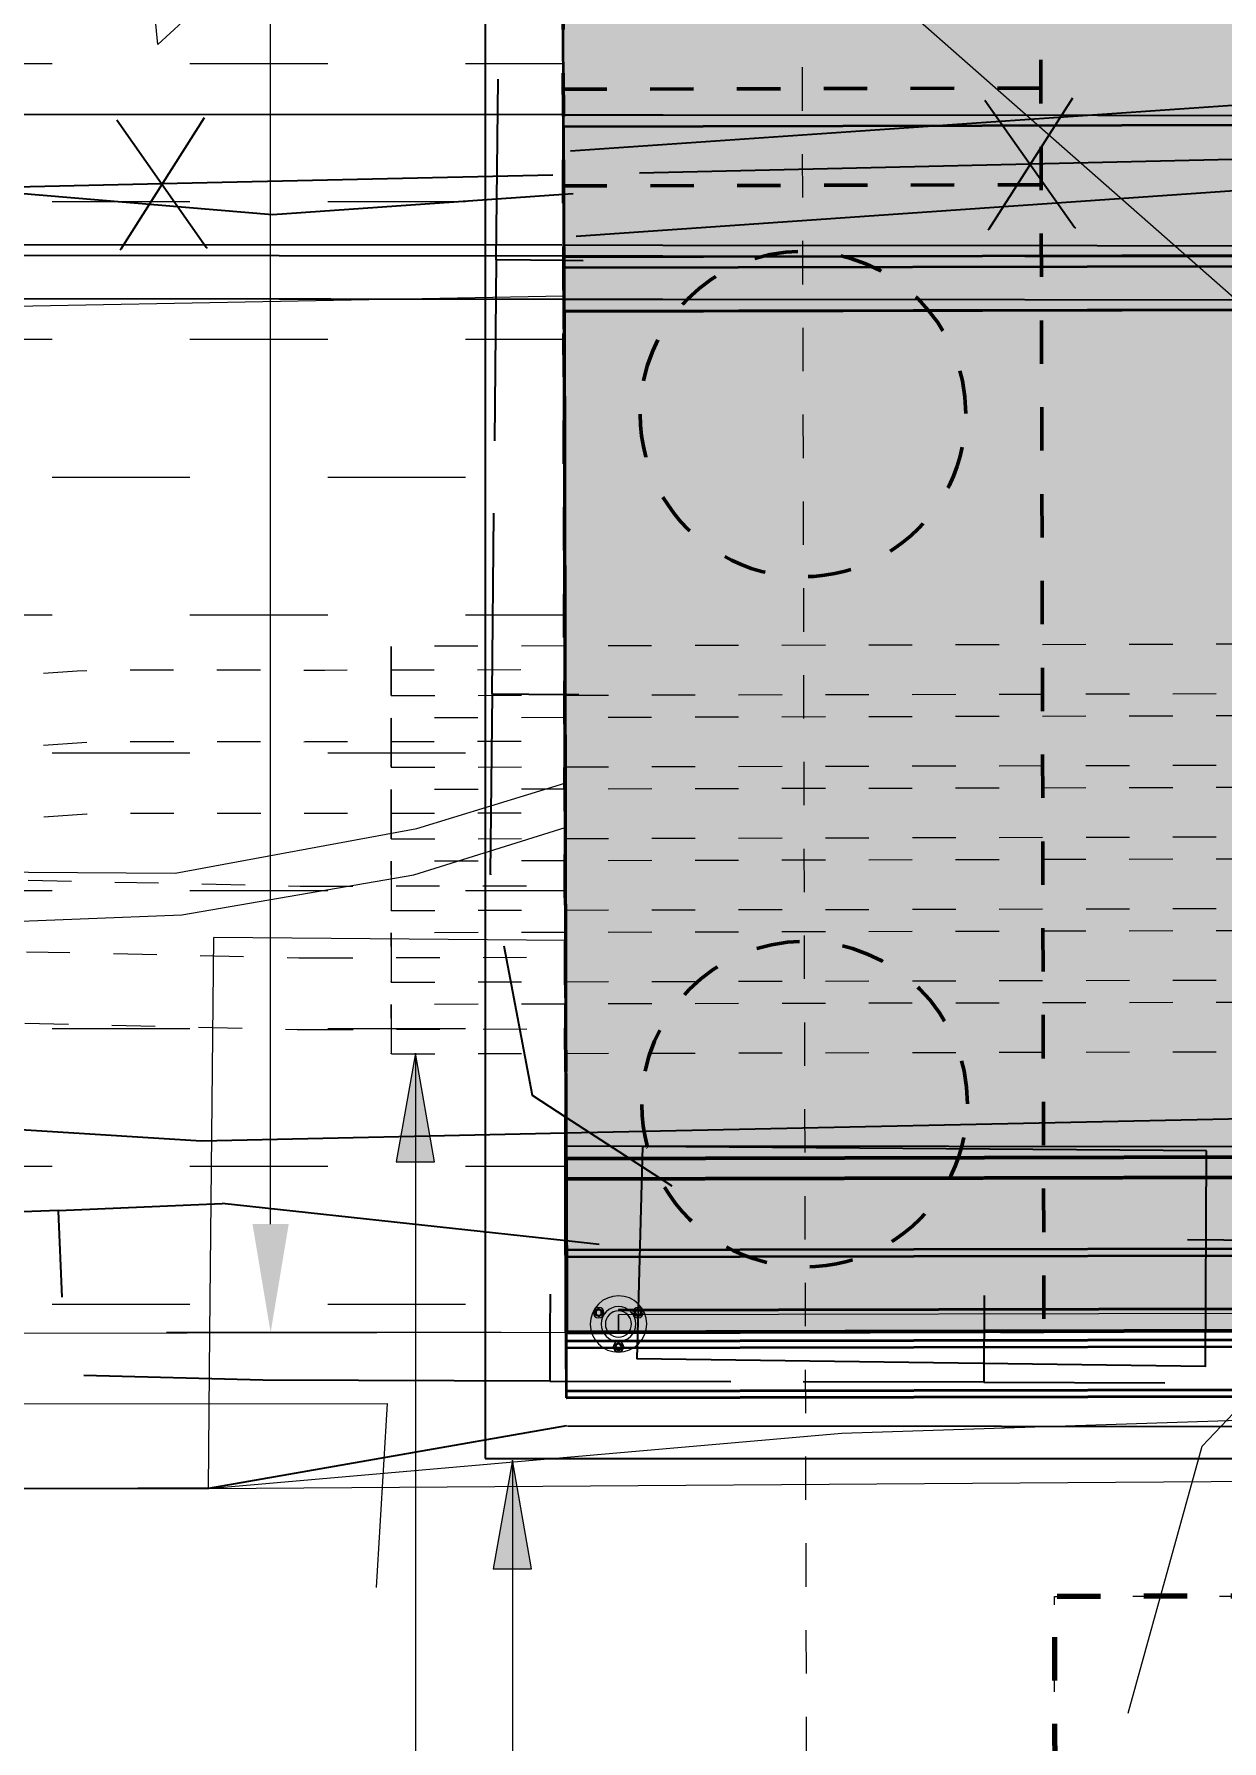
# Model space of a CAD drawing. Header units: metres. Extents: x 1 to 98, y 2 to 1697.
# Drawn here: x 15.526 to 18.261, y 1654.593 to 1658.524 of the extents above; entities that cross this region are included whole.
import ezdxf

# ---------------------------------------------------------------- set-up
doc = ezdxf.new("R2010")
doc.units = ezdxf.units.M
for name, pattern in [('Dashed', [0.0075, 0.005, -0.0025]), ('DASHED2', [9.525, 6.35, -3.175]), ('IMPORT-BDYS-Boundary _3_', [0.01, 0.009, -0.001]), ('IMPORT-BDYS-ProjBoundary', [0.008, 0.006, -0.002]), ('JacobsDash', [0.0045, 0.003, -0.0015]), ('JacobsGridLine', [0.0145, 0.01, -0.001, 0.0025, -0.001])]:
    doc.linetypes.add(name, pattern=pattern)
doc.layers.get('Defpoints').update_dxf_attribs({"color": 41})
for name, color, linetype, lineweight in [('BRIDGE-ABUTMENT-CONC', 7, 'Continuous', 50), ('BRIDGE-HDRAIL', 7, 'Continuous', 18), ('D-BDGE', 7, 'Continuous', 13), ('D-BDGE-FLOOR', 7, 'Continuous', 50), ('D-BDGE-FLOOR-PAT', 7, 'Continuous', 50), ('D-BDGE-FNDN-PILE-CONC', 7, 'Continuous', 50), ('D-BDGE-GEN-MOD', 7, 'Continuous', 35), ('D-BDGE-HDRAIL', 7, 'Continuous', 18), ('D-BDGE-LINE', 7, 'Continuous', 9), ('D-ENHA-GEN-LINE-GRIDS', 7, 'Continuous', 9), ('D-ENHA-TEXT', 7, 'Continuous', 9), ('D-ENHA-TEXT-DIMS', 7, 'Continuous', 9)]:
    doc.layers.add(name, color=color, linetype=linetype, lineweight=lineweight)
for name, color, linetype, lineweight, true_color in [('D-BDGE-Conduits', 1, 'Continuous', 9, 0xff0000), ('D-BDGE-FNDN', 7, 'Continuous', 13, 0x8c8cc6), ('D-BDGE-FRAMING', 7, 'Continuous', 13, 0x8c8cc6)]:
    doc.layers.add(name, color=color, linetype=linetype, lineweight=lineweight, true_color=true_color)
doc.styles.add('Arial Narrow_3', font='ARIALN.TTF', dxfattribs={"height": 0.25})
doc.dimstyles.new('Dimension_Standard_O__mm_', dxfattribs={"dimscale": 0.3048, "dimtxt": 0.255858, "dimasz": 0.82021, "dimexe": 0.787402, "dimexo": 0.492126, "dimgap": 0.492126, "dimtad": 1, "dimdec": 0, "dimlfac": 1000, "dimzin": 0, "dimdsep": 46, "dimtxsty": 'Arial Narrow_3', "dimsah": 1, "dimcen": 0.09, "dimaunit": 1, "dimadec": 4, "dimazin": 0, "dimtfac": 1, "dimtdec": 4, "dimtix": 1, "dimtmove": 0, "dimatfit": 3, "dimfxl": 1, "dimtvp": 1, "dimtfill": 1, "dimtolj": 1, "dimtzin": 0, "dimlwd": 18, "dimlwe": 18, "dimarcsym": 2})

# ---------------------------------------------------------------- blocks, each defined once
blk = doc.blocks.new('T2DPAA-T2D-PWA-SU-M2D-000003_250_dwg-40806560-DRG-2871021 - GENERAL ARRANGEMENT PLAN')
at = {"color": 9, "lineweight": 25, "true_color": 0xd0a3d0}
blk.add_line((23.6101, 1566.0458), (23.6322, 1566.0492), dxfattribs=at)
at = {"color": 41, "lineweight": 25, "true_color": 0xffd0a3}
for p, q in [((23.4681, 1565.8823), (23.4983, 1565.4668)), ((23.6676, 1565.8968), (23.623, 1565.8936)), ((23.74, 1564.8995), (23.7076, 1564.8972)), ((23.7899, 1563.9277), (24.0464, 1563.7896)), ((25.4818, 1563.7813), (25.2404, 1563.7636)), ((23.8141, 1563.6435), (23.0175, 1563.6639)), ((23.8904, 1563.6416), (23.8141, 1563.6435)), ((22.6431, 1563.6174), (22.2296, 1563.5661)), ((23.7873, 1563.5179), (23.7942, 1563.4312)), ((24.7999, 1563.3979), (25.2153, 1563.4309)), ((23.8031, 1563.3186), (24.2185, 1563.3516))]:
    blk.add_line(p, q, dxfattribs=at)
at = {"color": 9, "lineweight": 25, "true_color": 0xd0d0a3}
blk.add_line((23.793, 1563.8912), (26.2293, 1564.1448), dxfattribs=at)
at = {"color": 9, "lineweight": 25, "true_color": 0xd0a3d0, "flags": 128}
for points in [[(23.6174, 1566.1465), (25.3826, 1566.416), (25.3965, 1566.4181)], [(23.6471, 1565.9519), (25.4123, 1566.2214), (25.4262, 1566.2235)], [(22.0128, 1565.9457), (22.9455, 1565.9443), (23.6101, 1566.0458)]]:
    blk.add_lwpolyline(points, dxfattribs=at)
at = {"color": 21, "lineweight": 25, "true_color": 0xdea3a3, "flags": 128}
for points in [[(24.76, 1566.3629), (24.5931, 1566.046), (24.591, 1566.0434)], [(24.5595, 1566.3417), (24.7888, 1566.0666), (24.7914, 1566.0645)], [(25.5705, 1566.2975), (24.6755, 1566.2031), (23.7804, 1566.1088)], [(22.771, 1566.1532), (22.6041, 1565.8363), (22.602, 1565.8337)], [(22.5706, 1566.1321), (22.7999, 1565.8569), (22.8024, 1565.8549)], [(23.5815, 1566.0878), (22.6865, 1565.9935), (22.0148, 1565.9227)]]:
    blk.add_lwpolyline(points, dxfattribs=at)
at = {"color": 41, "lineweight": 25, "true_color": 0xffd0a3, "flags": 128}
for points in [[(23.623, 1565.8936), (23.4697, 1565.8825), (23.4681, 1565.8823), (23.4379, 1566.2979)], [(23.7076, 1564.8972), (23.5421, 1564.8851), (23.5405, 1564.885), (23.5103, 1565.3006)], [(23.5405, 1564.885), (23.5704, 1564.4736), (23.5715, 1564.4696)], [(23.6156, 1564.3089), (23.7084, 1563.9716), (23.7084, 1563.9716), (23.7899, 1563.9277)], [(22.6677, 1563.419), (22.6432, 1563.6159), (22.6431, 1563.6174), (23.0175, 1563.6639)], [(24.7841, 1563.5972), (24.7998, 1563.3994), (24.7999, 1563.3979), (24.3846, 1563.3648)], [(23.7942, 1563.4312), (23.803, 1563.3201), (23.8031, 1563.3186), (23.1443, 1563.2662), (22.7328, 1563.2434)]]:
    blk.add_lwpolyline(points, dxfattribs=at)
blk.add_lwpolyline([(25.2668, 1563.9718), (23.9714, 1563.875), (23.9988, 1563.3866), (25.3054, 1563.4772)], close=True, dxfattribs=at)
at = {"color": 9, "lineweight": 25, "true_color": 0xd0d0a3, "flags": 128}
blk.add_lwpolyline([(22.1959, 1563.7892), (22.9579, 1563.8043), (23.793, 1563.8912)], dxfattribs=at)
blk = doc.blocks.new('T2DPAA-T2D-PWA-SU-M2D-000001_ExistingUtilities_rvt-1-DRG-2871021 - GENERAL ARRANGEMENT PLAN')
at = {"color": 254, "lineweight": 25, "true_color": 0xd0d0d0, "rotation": 355.285451560958}
blk.add_blockref('T2DPAA-T2D-PWA-SU-M2D-000003_250_dwg-40806560-DRG-2871021 - GENERAL ARRANGEMENT PLAN', (424.0329, 99.3486), dxfattribs=at)
blk = doc.blocks.new('T2DPAA-T2D-C3S-RW-M2D-100010_dwg-40802999-DRG-2871021 - GENERAL ARRANGEMENT PLAN')
at = {"color": 9, "lineweight": 25, "true_color": 0xc3c3c3}
for p, q in [((252.5385, -131.0329), (254.1293, -130.9031)), ((252.5639, -131.3319), (254.1546, -131.2021)), ((252.566, -131.3568), (254.1567, -131.227)), ((252.5745, -131.4564), (254.1652, -131.3266)), ((254.1692, -131.3263), (254.1721, -131.3261))]:
    blk.add_line(p, q, dxfattribs=at)
at = {"color": 9, "lineweight": 25, "true_color": 0xc3c3c3, "flags": 128}
for points in [[(254.1349, -130.9027), (254.3621, -130.8842), (259.3455, -130.4775), (263.1056, -130.1707)], [(254.1603, -131.2016), (254.3864, -131.1832), (259.3699, -130.7765), (263.131, -130.4697)], [(254.1624, -131.2265), (254.3885, -131.2081), (259.3719, -130.8015), (263.1331, -130.4946)], [(254.1709, -131.3262), (254.3966, -131.3077), (259.3801, -130.9011), (263.1415, -130.5942)], [(252.5745, -131.4564), (253.6344, -131.3699), (254.1692, -131.3263)], [(254.3364, -133.2691), (256.9665, -133.0545), (261.9499, -132.6479), (263.3063, -132.5372)], [(254.3907, -133.9119), (259.3723, -133.5054), (263.3582, -133.1802)], [(254.3888, -133.912), (253.5786, -134.124), (253.4167, -134.1375), (252.9359, -134.1776), (252.4201, -134.2205), (251.4236, -134.3036), (250.427, -134.3866), (249.5245, -134.4618), (249.5134, -134.4628), (249.4305, -134.4697), (248.4339, -134.5527), (247.4374, -134.6358), (246.4408, -134.7188), (245.9722, -134.7579)]]:
    blk.add_lwpolyline(points, dxfattribs=at)
blk = doc.blocks.new('T2DPAA-T2D-PWC-RW-M2D-100010_RoadDesign_rvt-1-DRG-2871021 - GENERAL ARRANGEMENT PLAN')
at = {"color": 9, "lineweight": 25, "true_color": 0xc3c3c3, "rotation": 355.285451560958}
blk.add_blockref('T2DPAA-T2D-C3S-RW-M2D-100010_dwg-40802999-DRG-2871021 - GENERAL ARRANGEMENT PLAN', (333.7642, 1809.6861), dxfattribs=at)
blk = doc.blocks.new('T2DPAA-T2D-PWA-SU-M2D-000002_dwg-40815123-DRG-2871021 - GENERAL ARRANGEMENT PLAN')
at = {"color": 254, "lineweight": 18, "true_color": 0xe1e1e1}
for p, q in [((34.7615, 1545.0823), (33.1699, 1544.9202)), ((34.8875, 1543.6033), (34.0797, 1543.5437)), ((34.1459, 1542.6353), (34.0797, 1543.5437)), ((34.1719, 1542.2775), (36.6835, 1542.5021))]:
    blk.add_line(p, q, dxfattribs=at)
at = {"color": 254, "lineweight": 18, "true_color": 0xe1e1e1, "flags": 128}
for points in [[(33.2794, 1543.6309), (33.3045, 1543.633), (33.9788, 1543.6841), (34.5254, 1543.8325), (34.8568, 1543.9643)], [(33.2902, 1543.5035), (33.3033, 1543.5045), (34.0022, 1543.5898), (34.5269, 1543.725), (34.8655, 1543.8627)], [(36.3259, 1541.9363), (36.445, 1542.5625), (36.6573, 1542.8266)], [(34.1719, 1542.2775), (35.6155, 1542.5243), (36.5223, 1542.6293), (36.6721, 1542.6431)], [(26.5667, 1541.6304), (30.1125, 1541.9371), (34.1719, 1542.2775), (34.1459, 1542.6353)], [(26.5449, 1541.8948), (30.7046, 1542.1874), (34.5658, 1542.5067), (34.5756, 1542.0823)]]:
    blk.add_lwpolyline(points, dxfattribs=at)
blk = doc.blocks.new('T2DPAA-T2D-PWA-SU-M2D-000001_dwg-40815111-DRG-2871021 - GENERAL ARRANGEMENT PLAN')
at = {"color": 254, "linetype": 'IMPORT-BDYS-Boundary _3_', "lineweight": 18, "true_color": 0xe1e1e1, "flags": 128}
blk.add_lwpolyline([(114.5718, 1635.9595), (114.514, 1636.6393), (114.333, 1638.7688), (121.069, 1639.3374)], dxfattribs=at)
blk = doc.blocks.new('T2DPAA-T2D-PWA-GN-XRF-000103_dwg-40807629-DRG-2871021 - GENERAL ARRANGEMENT PLAN')
at = {"color": 201, "linetype": 'IMPORT-BDYS-ProjBoundary', "lineweight": 70, "true_color": 0xe088ff, "flags": 128}
blk.add_lwpolyline([(345.0662, 1489.775), (328.7784, 1488.393), (322.0423, 1487.8244), (322.2233, 1485.6949), (312.6711, 1484.8886)], dxfattribs=at)
blk = doc.blocks.new('T2DPAA-T2D-PWA-SU-M2D-000100_Survey_rvt-1-DRG-2871021 - GENERAL ARRANGEMENT PLAN')
at = {"color": 254, "lineweight": 18, "true_color": 0xe1e1e1, "rotation": 355.285451560958}
for name, p in [('T2DPAA-T2D-PWA-SU-M2D-000002_dwg-40815123-DRG-2871021 - GENERAL ARRANGEMENT PLAN', (414.6424, 120.9232)), ('T2DPAA-T2D-PWA-SU-M2D-000001_dwg-40815111-DRG-2871021 - GENERAL ARRANGEMENT PLAN', (328.77, 31.0983)), ('T2DPAA-T2D-PWA-GN-XRF-000103_dwg-40807629-DRG-2871021 - GENERAL ARRANGEMENT PLAN', (134.1697, 198.6039))]:
    blk.add_blockref(name, p, dxfattribs=at)
blk = doc.blocks.new('T2DPAA-T2D-C3S-SD-M2D-100010_250_dwg-40816791-DRG-2871021 - GENERAL ARRANGEMENT PLAN')
at = {"lineweight": 18, "flags": 128}
blk.add_lwpolyline([(274.9037, -133.8185), (274.5637, -134.1878), (274.5422, -134.0703), (274.2448, -134.1245), (274.1792, -133.7649), (274.4766, -133.7106), (274.4552, -133.593), (274.9037, -133.8185), (275.0973, -133.7832)], dxfattribs=at)
blk = doc.blocks.new('T2DPAA-T2D-PWC-SD-M2D-100001_ProposedDrainage_rvt-1-DRG-2871021 - GENERAL ARRANGEMENT PLAN')
at = {"lineweight": 18, "rotation": 355.285451560958}
blk.add_blockref('T2DPAA-T2D-C3S-SD-M2D-100010_250_dwg-40816791-DRG-2871021 - GENERAL ARRANGEMENT PLAN', (312.739, 1814.8009), dxfattribs=at)
blk = doc.blocks.new('T2DPAA-T2D-C3S-TT-XRF-100101_dwg-40804724-DRG-2871021 - GENERAL ARRANGEMENT PLAN')
at = {"color": 191, "linetype": 'Dashed', "lineweight": 18, "true_color": 0xbf7fff}
for p, q in [((250.2528, -128.0539), (250.8403, -128.004)), ((250.2668, -128.2183), (250.8543, -128.1684)), ((250.2807, -128.3827), (250.8682, -128.3329))]:
    blk.add_line(p, q, dxfattribs=at)
at = {"color": 191, "linetype": 'Dashed', "lineweight": 18, "true_color": 0xbf7fff, "flags": 128}
for points in [[(249.2067, -127.6753), (249.679, -127.6037), (249.7597, -127.5943), (249.89, -127.5837), (250.158, -127.562), (250.1994, -127.5587), (250.2025, -127.5584), (250.2476, -127.5546), (250.7982, -127.508)], [(249.2207, -127.8401), (249.7037, -127.7668), (249.773, -127.7587), (249.9033, -127.7482), (250.1713, -127.7265), (250.2127, -127.7232), (250.2164, -127.7228), (250.2615, -127.719), (250.8121, -127.6724)], [(249.2347, -128.0049), (249.7285, -127.9299), (249.7864, -127.9232), (249.9166, -127.9127), (250.1846, -127.891), (250.226, -127.8876), (250.2304, -127.8873), (250.2755, -127.8834), (250.8261, -127.8368)], [(249.6064, -128.093), (250.1631, -128.0596), (250.2322, -128.0554), (250.2431, -128.0547)], [(249.6163, -128.2577), (250.173, -128.2243), (250.2421, -128.2201), (250.2551, -128.2192)], [(249.6262, -128.4224), (250.1829, -128.389), (250.252, -128.3848), (250.2672, -128.3838)]]:
    blk.add_lwpolyline(points, dxfattribs=at)
at = {"color": 191, "linetype": 'Dashed', "lineweight": 18, "true_color": 0xbf7fff}
for radius in [0.835, 1, 1.165]:
    blk.add_arc((250.1822, -127.2219), radius, 274.1831, 274.8533, dxfattribs=at)
blk = doc.blocks.new('T2DPAA-T2D-PWC-TT-M2D-100010_ProposedITS_rvt-1-DRG-2871021 - GENERAL ARRANGEMENT PLAN')
at = {"color": 191, "lineweight": 18, "true_color": 0xbf7fff, "rotation": 355.285451560958}
blk.add_blockref('T2DPAA-T2D-C3S-TT-XRF-100101_dwg-40804724-DRG-2871021 - GENERAL ARRANGEMENT PLAN', (336.812, 1804.7506), dxfattribs=at)
blk = doc.blocks.new('Floors 3 - Floors 3-5446905-DRG-2871021 - GENERAL ARRANGEMENT PLAN')
at = {"layer": 'D-BDGE-FLOOR-PAT', "lineweight": 35, "true_color": 0xc0c0c0}
blk.add_hatch(color=9, dxfattribs=at).paths.add_polyline_path([(438.2309, 1697.6975), (447.1986, 1698.4573), (447.033, 1700.4013), (438.0663, 1699.6415), (438.2292, 1697.7175)])
at = {"layer": 'D-BDGE-FLOOR', "lineweight": 35}
for p, q in [((438.0663, 1699.6415), (447.034, 1700.4014)), ((447.0344, 1700.4014), (438.0667, 1699.6416)), ((438.0663, 1699.6415), (438.0667, 1699.6416)), ((438.2309, 1697.6975), (438.0663, 1699.6415)), ((438.0667, 1699.6416), (438.2315, 1697.6975)), ((447.1986, 1698.4573), (438.2309, 1697.6975)), ((447.1991, 1698.4574), (438.2315, 1697.6975)), ((438.2315, 1697.6975), (438.2309, 1697.6975))]:
    blk.add_line(p, q, dxfattribs=at)
blk = doc.blocks.new('Floors 7 - Floors 7-5450066-DRG-2871021 - GENERAL ARRANGEMENT PLAN')
at = {"layer": 'D-BDGE-FLOOR-PAT', "lineweight": 35, "true_color": 0xc0c0c0}
for points in [[(438.055, 1699.7661), (447.0229, 1700.5259), (446.9975, 1700.8249), (438.0296, 1700.065), (438.0533, 1699.7862)], [(438.0567, 1699.7411), (447.0246, 1700.501), (447.0221, 1700.5259), (438.055, 1699.7661), (438.0553, 1699.7614)], [(438.0651, 1699.6414), (447.033, 1700.4013), (447.0246, 1700.501), (438.0567, 1699.7411)]]:
    blk.add_hatch(color=9, dxfattribs=at).paths.add_polyline_path(points)
at = {"layer": 'D-BDGE-FLOOR', "lineweight": 35}
for p, q in [((446.9975, 1700.8249), (438.0296, 1700.065)), ((446.9977, 1700.8249), (438.0299, 1700.065)), ((447.0229, 1700.5259), (438.055, 1699.7661)), ((447.0246, 1700.501), (438.057, 1699.7411)), ((438.0655, 1699.6415), (447.033, 1700.4013)), ((447.0336, 1700.4014), (438.0658, 1699.6415)), ((438.055, 1699.7661), (438.0296, 1700.065)), ((438.0296, 1700.065), (438.0299, 1700.065)), ((438.0299, 1700.065), (438.0658, 1699.6415)), ((438.0553, 1699.7614), (438.055, 1699.7661)), ((438.0567, 1699.7411), (438.0553, 1699.7614)), ((438.0651, 1699.6414), (438.0567, 1699.7411)), ((438.0658, 1699.6415), (438.0651, 1699.6414))]:
    blk.add_line(p, q, dxfattribs=at)
blk = doc.blocks.new('01_SFO_FRP_Pile_CastInPlace_CS - CAST-IN-PLACE PILE - 0750-7668704-DRG-2871021 - GENERAL ARRANGEMENT PLAN')
at = {"layer": 'D-BDGE-FNDN-PILE-CONC', "linetype": 'JacobsDash'}
for start, end in [(90, 270), (90, 270), (270, 90), (270, 90)]:
    blk.add_arc((0, 0), 0.375, start, end, dxfattribs=at)
blk = doc.blocks.new('08_ADC_Barrier_Precast_T2D_MBP-02-A - MBP-02-A-7332825-DRG-2871021 - GENERAL ARRANGEMENT PLAN')
at = {"layer": 'D-BDGE-GEN-MOD'}
for p, q in [((-2.2407, 0), (0.005, 0)), ((0.005, 0), (2.2507, 0))]:
    blk.add_line(p, q, dxfattribs=at)
blk = doc.blocks.new('Railing - TopMount-End-7511104-DRG-2871021 - GENERAL ARRANGEMENT PLAN')
at = {"layer": 'BRIDGE-HDRAIL'}
for p, q in [((-0.0309, 0.0535), (-0.0355, 0.0455)), ((-0.0355, 0.0455), (-0.0309, 0.0535)), ((-0.0309, 0.0535), (-0.0355, 0.0455)), ((-0.0355, 0.0455), (-0.0309, 0.0535)), ((-0.0355, 0.0455), (-0.0309, 0.0375)), ((-0.0309, 0.0375), (-0.0355, 0.0455)), ((-0.0355, 0.0455), (-0.0309, 0.0375)), ((-0.0309, 0.0375), (-0.0355, 0.0455)), ((-0.0216, 0.0535), (-0.0309, 0.0535)), ((-0.0309, 0.0535), (-0.0216, 0.0535)), ((-0.0216, 0.0535), (-0.0309, 0.0535)), ((-0.0309, 0.0535), (-0.0216, 0.0535)), ((-0.017, 0.0455), (-0.0216, 0.0535)), ((-0.0216, 0.0535), (-0.017, 0.0455)), ((-0.017, 0.0455), (-0.0216, 0.0535)), ((-0.0216, 0.0535), (-0.017, 0.0455)), ((-0.0216, 0.0375), (-0.017, 0.0455)), ((-0.017, 0.0455), (-0.0216, 0.0375)), ((-0.0216, 0.0375), (-0.017, 0.0455)), ((-0.017, 0.0455), (-0.0216, 0.0375)), ((-0.0309, 0.0375), (-0.0216, 0.0375)), ((-0.0216, 0.0375), (-0.0309, 0.0375)), ((-0.0309, 0.0375), (-0.0216, 0.0375)), ((-0.0216, 0.0375), (-0.0309, 0.0375)), ((0.0479, 0.008), (0.0433, 0)), ((0.0433, 0), (0.0479, 0.008)), ((0.0479, 0.008), (0.0433, 0)), ((0.0433, 0), (0.0479, 0.008)), ((0.0571, 0.008), (0.0479, 0.008)), ((0.0479, 0.008), (0.0571, 0.008)), ((0.0571, 0.008), (0.0479, 0.008)), ((0.0479, 0.008), (0.0571, 0.008)), ((0.0617, 0), (0.0571, 0.008)), ((0.0571, 0.008), (0.0617, 0)), ((0.0617, 0), (0.0571, 0.008)), ((0.0571, 0.008), (0.0617, 0)), ((-0.0309, -0.0375), (-0.0355, -0.0455)), ((-0.0355, -0.0455), (-0.0309, -0.0375)), ((-0.0309, -0.0375), (-0.0355, -0.0455)), ((-0.0355, -0.0455), (-0.0309, -0.0375)), ((-0.0216, -0.0375), (-0.0309, -0.0375)), ((-0.0309, -0.0375), (-0.0216, -0.0375)), ((-0.0216, -0.0375), (-0.0309, -0.0375)), ((-0.0309, -0.0375), (-0.0216, -0.0375)), ((-0.017, -0.0455), (-0.0216, -0.0375)), ((-0.0216, -0.0375), (-0.017, -0.0455)), ((-0.017, -0.0455), (-0.0216, -0.0375)), ((-0.0216, -0.0375), (-0.017, -0.0455)), ((0.0433, 0), (0.0479, -0.008)), ((0.0479, -0.008), (0.0433, 0)), ((0.0433, 0), (0.0479, -0.008)), ((0.0479, -0.008), (0.0433, 0)), ((0.0479, -0.008), (0.0571, -0.008)), ((0.0571, -0.008), (0.0479, -0.008)), ((0.0479, -0.008), (0.0571, -0.008)), ((0.0571, -0.008), (0.0479, -0.008)), ((0.0571, -0.008), (0.0617, 0)), ((0.0617, 0), (0.0571, -0.008)), ((0.0571, -0.008), (0.0617, 0)), ((0.0617, 0), (0.0571, -0.008)), ((-0.0355, -0.0455), (-0.0309, -0.0535)), ((-0.0309, -0.0535), (-0.0355, -0.0455)), ((-0.0355, -0.0455), (-0.0309, -0.0535)), ((-0.0309, -0.0535), (-0.0355, -0.0455)), ((-0.0309, -0.0535), (-0.0216, -0.0535)), ((-0.0216, -0.0535), (-0.0309, -0.0535)), ((-0.0309, -0.0535), (-0.0216, -0.0535)), ((-0.0216, -0.0535), (-0.0309, -0.0535)), ((-0.0216, -0.0535), (-0.017, -0.0455)), ((-0.017, -0.0455), (-0.0216, -0.0535)), ((-0.0216, -0.0535), (-0.017, -0.0455)), ((-0.017, -0.0455), (-0.0216, -0.0535))]:
    blk.add_line(p, q, dxfattribs=at)
for centre, radius, start, end in [((0, 0), 0.065, 90, 270), ((0, 0), 0.065, 90, 270), ((0, 0), 0.04, 90, 270), ((0, 0), 0.04, 90, 270), ((0, 0), 0.04, 90, 270), ((0, 0), 0.04, 90, 270), ((-0.0262, 0.0455), 0.012, 90, 270), ((-0.0262, 0.0455), 0.012, 90, 270), ((-0.0262, 0.0455), 0.0065, 30, 210), ((-0.0262, 0.0455), 0.0065, 30, 210), ((-0.0262, 0.0455), 0.006, 90, 270), ((-0.0262, 0.0455), 0.006, 90, 270), ((-0.0262, 0.0455), 0.0065, 210, 30), ((-0.0262, 0.0455), 0.0065, 210, 30), ((-0.0262, 0.0455), 0.012, 270, 90), ((-0.0262, 0.0455), 0.012, 270, 90), ((-0.0262, 0.0455), 0.006, 270, 90), ((-0.0262, 0.0455), 0.006, 270, 90), ((0, 0), 0.065, 270, 90), ((0, 0), 0.065, 270, 90), ((0, 0), 0.04, 270, 90), ((0, 0), 0.04, 270, 90), ((0, 0), 0.04, 270, 90), ((0, 0), 0.04, 270, 90), ((0, 0), 0.0302, 90, 270), ((0, 0), 0.0302, 90, 270), ((0, 0), 0.0302, 90, 270), ((0, 0), 0.0301, 90, 270), ((0, 0), 0.0302, 270, 90), ((0, 0), 0.0302, 270, 90), ((0, 0), 0.0302, 270, 90), ((0, 0), 0.0301, 270, 90), ((0.0525, 0), 0.012, 90, 270), ((0.0525, 0), 0.012, 90, 270), ((0.0525, 0), 0.0065, 30, 210), ((0.0525, 0), 0.0065, 30, 210), ((0.0525, 0), 0.006, 90, 270), ((0.0525, 0), 0.006, 90, 270), ((0.0525, 0), 0.0065, 210, 30), ((0.0525, 0), 0.0065, 210, 30), ((0.0525, 0), 0.012, 270, 90), ((0.0525, 0), 0.012, 270, 90), ((0.0525, 0), 0.006, 270, 90), ((0.0525, 0), 0.006, 270, 90), ((-0.0262, -0.0455), 0.012, 90, 270), ((-0.0262, -0.0455), 0.012, 90, 270), ((-0.0262, -0.0455), 0.0065, 330, 150), ((-0.0262, -0.0455), 0.0065, 330, 150), ((-0.0262, -0.0455), 0.012, 270, 90), ((-0.0262, -0.0455), 0.012, 270, 90), ((-0.0262, -0.0455), 0.0065, 150, 330), ((-0.0262, -0.0455), 0.0065, 150, 330), ((-0.0262, -0.0455), 0.006, 90, 270), ((-0.0262, -0.0455), 0.006, 90, 270), ((-0.0262, -0.0455), 0.006, 270, 90), ((-0.0262, -0.0455), 0.006, 270, 90)]:
    blk.add_arc(centre, radius, start, end, dxfattribs=at)
blk = doc.blocks.new('Railing - 2920-7669627-DRG-2871021 - GENERAL ARRANGEMENT PLAN')
at = {"layer": 'D-BDGE-HDRAIL', "lineweight": 9, "true_color": 0x969696}
h = blk.add_hatch(dxfattribs=at)
h.set_pattern_fill('FP_3', color=252, style=0, pattern_type=2)
h.set_pattern_definition([(45, (0, 0.60772), (-0.0353553, 0.0353553), []), (135, (0, 0.60772), (-0.0353553, -0.0353553), [])])
h.paths.add_polyline_path([(0.0015, -1.46), (0.0015, 1.46), (-0.0015, 1.46), (-0.0015, -1.46)])
at = {"layer": 'BRIDGE-HDRAIL'}
for p, q in [((0.0015, 1.46), (-0.0015, 1.46)), ((-0.0015, 1.46), (0.0015, 1.46)), ((-0.0015, -1.46), (-0.0015, 1.46)), ((-0.0015, 1.46), (-0.0015, -1.46)), ((0.0015, 1.46), (0.0015, -1.46)), ((0.0015, -1.46), (0.0015, 1.46)), ((-0.0015, -1.46), (0.0015, -1.46)), ((-0.0015, -1.46), (0.0015, -1.46))]:
    blk.add_line(p, q, dxfattribs=at)
blk = doc.blocks.new('Railing - Railing-7520631-DRG-2871021 - GENERAL ARRANGEMENT PLAN')
at = {"layer": 'BRIDGE-HDRAIL'}
for p, q in [((447.1096, 1698.0854), (438.3807, 1697.3482)), ((438.3843, 1697.3059), (447.1132, 1698.0431))]:
    blk.add_line(p, q, dxfattribs=at)
at = {"layer": 'BRIDGE-HDRAIL', "flags": 128}
for points in [[(438.3843, 1697.3059), (438.3842, 1697.3066), (438.384, 1697.3088), (438.3837, 1697.3121), (438.3834, 1697.3165), (438.3829, 1697.3216), (438.3825, 1697.327), (438.382, 1697.3325), (438.3816, 1697.3376), (438.3812, 1697.342), (438.3809, 1697.3453), (438.3808, 1697.3475), (438.3807, 1697.3482)], [(438.3807, 1697.3482), (438.3808, 1697.3475), (438.3809, 1697.3453), (438.3812, 1697.342), (438.3816, 1697.3376), (438.382, 1697.3325), (438.3825, 1697.327), (438.3829, 1697.3216), (438.3834, 1697.3165), (438.3837, 1697.3121), (438.384, 1697.3088), (438.3842, 1697.3066), (438.3843, 1697.3059)]]:
    blk.add_lwpolyline(points, dxfattribs=at)
at = {"rotation": 274.827386638001}
for name, p in [('Railing - 2920-7669627-DRG-2871021 - GENERAL ARRANGEMENT PLAN', (439.8346, 1697.4815)), ('Railing - TopMount-End-7511104-DRG-2871021 - GENERAL ARRANGEMENT PLAN', (438.3825, 1697.327))]:
    blk.add_blockref(name, p, dxfattribs=at)
blk = doc.blocks.new('DIMBLOCK1-DRG-2871021 - GENERAL ARRANGEMENT PLAN')
at = {"layer": 'D-ENHA-TEXT-DIMS', "color": 0, "lineweight": 18, "transparency": 16777216}
for p, q in [((16.5464, 1677.9231), (15.8304, 1677.9231)), ((16.0704, 1655.783), (16.0704, 1677.6731)), ((16.6016, 1655.533), (15.8304, 1655.533))]:
    blk.add_line(p, q, dxfattribs=at)
at = {"layer": 'D-ENHA-TEXT-DIMS', "color": 0, "transparency": 16777216}
for points in [[(16.0287, 1677.6731), (16.1121, 1677.6731), (16.0704, 1677.9231)], [(16.0287, 1655.783), (16.1121, 1655.783), (16.0704, 1655.533)]]:
    blk.add_solid(points, dxfattribs=at)
at = {"layer": 'Defpoints', "color": 0, "transparency": 16777216}
for p in [(16.0704, 1677.9231), (16.6964, 1677.9231), (16.7516, 1655.533)]:
    blk.add_point(p, dxfattribs=at)
at = {"layer": 'D-ENHA-TEXT-DIMS', "color": 0, "lineweight": 18, "transparency": 16777216, "insert": (15.7911, 1666.728), "char_height": 0.25, "width": 4.361765, "attachment_point": 5, "rotation": 90, "style": 'Arial Narrow_3', "bg_fill": 3, "box_fill_scale": 1.1, "bg_fill_color": 256, "bg_fill_true_color": 13158600, "bg_fill_transparency": 0}
blk.add_mtext('\\A1;CONSTRUCTION STAGE B', dxfattribs=at)

msp = doc.modelspace()

# ---------------------------------------------------------------- hatches: boundary and pattern name
at = {"layer": 'D-BDGE-FLOOR-PAT', "lineweight": 5, "true_color": 0xc0c0c0}
for points in [[(16.7447, 1658.3105), (25.7222, 1667.4851), (16.7222, 1667.463), (16.7436, 1658.7595)], [(16.7447, 1658.3105), (25.7447, 1658.3308), (25.7222, 1667.4851), (16.7448, 1658.3106)], [(16.7511, 1655.5334), (16.7511, 1655.5344), (16.751, 1655.5344)]]:
    msp.add_hatch(color=9, dxfattribs=at).paths.add_polyline_path(points)
h = msp.add_hatch(color=9, dxfattribs=at)
h.paths.add_polyline_path([(16.7506, 1655.9334), (16.7509, 1655.9345), (16.7476, 1657.8855), (16.7458, 1657.8855), (16.7506, 1655.9344)])
h.paths.add_polyline_path([(16.7455, 1658.0021), (16.7456, 1658.0308), (16.7455, 1658.0058)])
at = {"layer": 'D-BDGE-FRAMING', "lineweight": 5, "true_color": 0xc0c0c0}
for points in [[(16.75, 1655.8874), (25.7498, 1655.9076), (25.7505, 1655.9546), (16.7507, 1655.9344), (16.7506, 1655.9304)], [(16.7511, 1655.5344), (25.7509, 1655.5546), (25.7498, 1655.9076), (16.75, 1655.8874), (16.7509, 1655.5831)]]:
    msp.add_hatch(color=9, dxfattribs=at).paths.add_polyline_path(points)
at = {"layer": 'D-BDGE-LINE'}
h = msp.add_hatch(dxfattribs=at)
h.set_pattern_fill('FP_4', color=256, style=0, pattern_type=2)
h.set_pattern_definition([(0, (-1228.7157, -1313.344), (0.3175, 0.3175), [0.3175, -0.3175])])
h.paths.add_polyline_path([(26.8219, 1655.4078), (27.7017, 1655.41), (27.6991, 1656.46), (27.4695, 1657.5303), (26.5056, 1657.529), (26.5025, 1659.7299), (27.3592, 1659.7311), (27.2662, 1690.444), (25.6662, 1690.444), (25.7691, 1656.4552), (26.8193, 1656.4578), (26.8202, 1656.098)])
h.paths.add_polyline_path([(15.1516, 1655.5308), (16.7516, 1655.5344), (16.6669, 1690.2374), (15.0665, 1690.3855), (15.134, 1662.7518)])
at = {"layer": 'D-ENHA-TEXT'}
for points in [[(16.4038, 1656.1767), (16.3597, 1655.9267), (16.4479, 1655.9267)], [(16.6273, 1655.239), (16.5832, 1654.989), (16.6713, 1654.989)]]:
    msp.add_hatch(color=256, dxfattribs=at).paths.add_polyline_path(points)

# ---------------------------------------------------------------- linework, layer by layer
at = {"layer": 'BRIDGE-ABUTMENT-CONC', "linetype": 'JacobsDash'}
for p, q in [((16.7516, 1655.5344), (16.7222, 1667.4619)), ((17.8222, 1667.4646), (17.8516, 1655.536)), ((17.8445, 1658.3998), (16.7446, 1658.3971)), ((16.7451, 1658.1743), (17.8451, 1658.1771)), ((16.7516, 1655.5332), (17.3516, 1655.5347)), ((17.3516, 1655.5347), (16.7516, 1655.5333)), ((16.7516, 1655.5333), (16.7516, 1655.5343)), ((16.7516, 1655.5333), (16.7516, 1655.5332)), ((17.8516, 1655.536), (17.3516, 1655.5347)), ((17.3516, 1655.5347), (17.8516, 1655.5359)), ((17.8516, 1655.5359), (17.8516, 1655.536))]:
    msp.add_line(p, q, dxfattribs=at)
at = {"layer": 'D-BDGE', "color": 150, "linetype": 'DASHED2', "lineweight": 25, "true_color": 0x2492ff}
for p, q in [((16.5643, 1690.2469), (16.5643, 1655.534)), ((16.5643, 1655.534), (16.5643, 1655.2432)), ((16.5643, 1655.2432), (20.1985, 1655.2432))]:
    msp.add_line(p, q, dxfattribs=at)
at = {"layer": 'D-BDGE', "lineweight": 18}
for p, q in [((16.7516, 1655.5344), (16.6669, 1690.2374)), ((15.1516, 1655.5308), (16.7516, 1655.5344))]:
    msp.add_line(p, q, dxfattribs=at)
at = {"layer": 'D-BDGE-Conduits', "color": 32, "linetype": 'JacobsDash', "true_color": 0xcc6600}
for p, q in [((26.148, 1657.1379), (16.348, 1657.1138)), ((16.3483, 1657.0003), (26.1483, 1657.0245)), ((26.148, 1656.9729), (16.348, 1656.9488)), ((16.3483, 1656.8353), (26.1483, 1656.8595)), ((26.1481, 1656.8079), (16.3481, 1656.7838)), ((16.3484, 1656.6703), (26.1484, 1656.6945)), ((26.1481, 1656.6429), (16.3481, 1656.6188)), ((16.3484, 1656.5053), (26.1484, 1656.5295)), ((26.1481, 1656.4779), (16.3481, 1656.4538)), ((16.3484, 1656.3403), (26.1484, 1656.3645)), ((26.1482, 1656.3129), (16.3482, 1656.2888)), ((16.3485, 1656.1753), (26.1485, 1656.1995))]:
    msp.add_line(p, q, dxfattribs=at)
for centre, start_param, end_param in [((16.3481, 1657.0571), 0, 1.570796), ((16.3481, 1657.0571), 4.712389, 6.283185), ((16.3481, 1657.0571), 1.570796, 3.141593), ((16.3481, 1657.0571), 3.141593, 4.712389), ((16.3482, 1656.892), 0, 1.570796), ((16.3482, 1656.892), 4.712389, 6.283185), ((16.3482, 1656.892), 1.570796, 3.141593), ((16.3482, 1656.892), 3.141593, 4.712389), ((16.3482, 1656.727), 0, 1.570796), ((16.3482, 1656.727), 4.712389, 6.283185), ((16.3482, 1656.727), 1.570796, 3.141593), ((16.3482, 1656.727), 3.141593, 4.712389), ((16.3483, 1656.562), 0, 1.570796), ((16.3483, 1656.562), 4.712389, 6.283185), ((16.3483, 1656.562), 1.570796, 3.141593), ((16.3483, 1656.562), 3.141593, 4.712389), ((16.3483, 1656.397), 0, 1.570796), ((16.3483, 1656.397), 4.712389, 6.283185), ((16.3483, 1656.397), 1.570796, 3.141593), ((16.3483, 1656.397), 3.141593, 4.712389), ((16.3483, 1656.232), 0, 1.570796), ((16.3483, 1656.232), 4.712389, 6.283185), ((16.3483, 1656.232), 1.570796, 3.141593), ((16.3483, 1656.232), 3.141593, 4.712389)]:
    msp.add_ellipse(centre, major_axis=(-0.0001, 0.0567), ratio=0.003981, start_param=start_param, end_param=end_param, dxfattribs=at)
at = {"layer": 'D-BDGE-FLOOR', "lineweight": 35}
for p, q in [((16.7516, 1655.533), (16.6964, 1677.9231)), ((25.7447, 1658.3308), (16.7448, 1658.3105)), ((25.7516, 1655.5552), (16.7516, 1655.533))]:
    msp.add_line(p, q, dxfattribs=at)
at = {"layer": 'D-BDGE-FLOOR'}
for p, q in [((16.7506, 1655.9334), (25.75, 1655.9556)), ((25.7506, 1655.9556), (16.7506, 1655.9334)), ((16.751, 1655.5344), (16.7501, 1655.9334)), ((16.7501, 1655.9334), (16.7506, 1655.9334)), ((16.7506, 1655.9334), (16.7516, 1655.5344)), ((25.751, 1655.5556), (16.7511, 1655.5334)), ((25.7516, 1655.5556), (16.7516, 1655.5334)), ((16.7516, 1655.5334), (16.7511, 1655.5334))]:
    msp.add_line(p, q, dxfattribs=at)
at = {"layer": 'D-BDGE-FLOOR', "lineweight": 35, "flags": 128}
for points in [[(16.7477, 1657.1155), (16.7477, 1657.1132), (16.7477, 1657.1076), (16.7477, 1657.0992), (16.7477, 1657.0884), (16.7478, 1657.0759), (16.7478, 1657.0623), (16.7478, 1657.0484), (16.7479, 1657.0352), (16.7479, 1657.0232), (16.7479, 1657.0133), (16.748, 1657.0059), (16.748, 1657.0016), (16.748, 1657.0006)], [(16.748, 1657.0006), (16.748, 1657.0029), (16.7479, 1657.0084), (16.7479, 1657.0168), (16.7479, 1657.0276), (16.7479, 1657.0402), (16.7478, 1657.0538), (16.7478, 1657.0676), (16.7478, 1657.0809), (16.7477, 1657.0929), (16.7477, 1657.1028), (16.7477, 1657.1101), (16.7477, 1657.1144), (16.7477, 1657.1155)], [(16.7481, 1656.9505), (16.7481, 1656.9482), (16.7481, 1656.9426), (16.7481, 1656.9342), (16.7482, 1656.9234), (16.7482, 1656.9109), (16.7482, 1656.8973), (16.7483, 1656.8834), (16.7483, 1656.8702), (16.7483, 1656.8582), (16.7483, 1656.8483), (16.7484, 1656.8409), (16.7484, 1656.8366), (16.7484, 1656.8356)], [(16.7484, 1656.8356), (16.7484, 1656.8379), (16.7484, 1656.8434), (16.7483, 1656.8518), (16.7483, 1656.8626), (16.7483, 1656.8752), (16.7482, 1656.8888), (16.7482, 1656.9026), (16.7482, 1656.9159), (16.7481, 1656.9279), (16.7481, 1656.9378), (16.7481, 1656.9451), (16.7481, 1656.9494), (16.7481, 1656.9505)], [(16.7485, 1656.7855), (16.7485, 1656.7832), (16.7485, 1656.7776), (16.7485, 1656.7692), (16.7486, 1656.7584), (16.7486, 1656.7459), (16.7486, 1656.7323), (16.7487, 1656.7184), (16.7487, 1656.7052), (16.7487, 1656.6932), (16.7487, 1656.6833), (16.7488, 1656.6759), (16.7488, 1656.6716), (16.7488, 1656.6706)], [(16.7488, 1656.6706), (16.7488, 1656.6729), (16.7488, 1656.6784), (16.7487, 1656.6868), (16.7487, 1656.6976), (16.7487, 1656.7102), (16.7486, 1656.7238), (16.7486, 1656.7376), (16.7486, 1656.7509), (16.7486, 1656.7629), (16.7485, 1656.7728), (16.7485, 1656.7801), (16.7485, 1656.7844), (16.7485, 1656.7855)], [(16.7489, 1656.6205), (16.7489, 1656.6182), (16.7489, 1656.6126), (16.7489, 1656.6042), (16.749, 1656.5934), (16.749, 1656.5809), (16.749, 1656.5673), (16.7491, 1656.5534), (16.7491, 1656.5402), (16.7491, 1656.5282), (16.7492, 1656.5183), (16.7492, 1656.5109), (16.7492, 1656.5066), (16.7492, 1656.5056)], [(16.7492, 1656.5056), (16.7492, 1656.5079), (16.7492, 1656.5134), (16.7491, 1656.5218), (16.7491, 1656.5326), (16.7491, 1656.5452), (16.7491, 1656.5588), (16.749, 1656.5726), (16.749, 1656.5859), (16.749, 1656.5979), (16.7489, 1656.6078), (16.7489, 1656.6151), (16.7489, 1656.6194), (16.7489, 1656.6205)], [(16.7493, 1656.4555), (16.7493, 1656.4532), (16.7493, 1656.4476), (16.7493, 1656.4392), (16.7494, 1656.4284), (16.7494, 1656.4159), (16.7494, 1656.4023), (16.7495, 1656.3884), (16.7495, 1656.3752), (16.7495, 1656.3632), (16.7496, 1656.3533), (16.7496, 1656.3459), (16.7496, 1656.3416), (16.7496, 1656.3406)], [(16.7496, 1656.3406), (16.7496, 1656.3429), (16.7496, 1656.3484), (16.7496, 1656.3568), (16.7495, 1656.3676), (16.7495, 1656.3802), (16.7495, 1656.3938), (16.7494, 1656.4076), (16.7494, 1656.4209), (16.7494, 1656.4329), (16.7493, 1656.4428), (16.7493, 1656.4501), (16.7493, 1656.4544), (16.7493, 1656.4555)], [(16.7497, 1656.2905), (16.7497, 1656.2882), (16.7497, 1656.2826), (16.7498, 1656.2742), (16.7498, 1656.2634), (16.7498, 1656.2509), (16.7498, 1656.2373), (16.7499, 1656.2234), (16.7499, 1656.2102), (16.7499, 1656.1982), (16.75, 1656.1883), (16.75, 1656.1809), (16.75, 1656.1766), (16.75, 1656.1756)], [(16.75, 1656.1756), (16.75, 1656.1779), (16.75, 1656.1834), (16.75, 1656.1918), (16.7499, 1656.2026), (16.7499, 1656.2152), (16.7499, 1656.2288), (16.7498, 1656.2426), (16.7498, 1656.2559), (16.7498, 1656.2679), (16.7497, 1656.2778), (16.7497, 1656.2851), (16.7497, 1656.2894), (16.7497, 1656.2905)]]:
    msp.add_lwpolyline(points, dxfattribs=at)
at = {"layer": 'D-BDGE-FRAMING', "color": 7, "lineweight": 50}
for p, q in [((25.7505, 1655.9546), (16.7507, 1655.9344)), ((16.7509, 1655.9344), (25.7507, 1655.9546)), ((16.75, 1655.8874), (16.7506, 1655.9304)), ((16.7506, 1655.9304), (16.7507, 1655.9344)), ((16.7507, 1655.9344), (16.7509, 1655.9344)), ((25.7498, 1655.9076), (16.7507, 1655.8874)), ((16.7509, 1655.9344), (16.7518, 1655.5344)), ((16.7511, 1655.5344), (16.75, 1655.8874)), ((25.7509, 1655.5546), (16.7516, 1655.5344)), ((25.7516, 1655.5546), (16.7518, 1655.5344)), ((16.7518, 1655.5344), (16.7511, 1655.5344))]:
    msp.add_line(p, q, dxfattribs=at)
at = {"layer": 'D-BDGE-GEN-MOD'}
for p, q in [((16.7507, 1655.886), (21.242, 1655.8949)), ((16.7514, 1655.5344), (16.7507, 1655.886)), ((16.7509, 1655.724), (16.7507, 1655.886)), ((16.7509, 1655.7069), (16.7509, 1655.724)), ((16.7509, 1655.7069), (16.7512, 1655.5344)), ((16.7511, 1655.724), (21.2423, 1655.7328)), ((21.2423, 1655.7158), (16.7512, 1655.7069)), ((16.7512, 1655.5344), (16.7515, 1655.398)), ((16.7514, 1655.513), (16.7514, 1655.5344)), ((16.7514, 1655.513), (21.2428, 1655.5219)), ((16.7515, 1655.513), (16.7514, 1655.513)), ((21.2429, 1655.5219), (16.7515, 1655.513)), ((16.7515, 1655.498), (16.7515, 1655.513)), ((16.7515, 1655.498), (21.2429, 1655.5069)), ((16.7517, 1655.398), (16.7515, 1655.498)), ((16.7515, 1655.398), (21.2429, 1655.4069)), ((16.7515, 1655.398), (16.7515, 1655.383)), ((21.2429, 1655.3919), (16.7515, 1655.383)), ((21.2431, 1655.4069), (16.7517, 1655.398)), ((16.7517, 1655.383), (16.7517, 1655.398)), ((16.7517, 1655.383), (21.2431, 1655.3919)), ((16.7515, 1655.383), (16.7517, 1655.383))]:
    msp.add_line(p, q, dxfattribs=at)
at = {"layer": 'D-ENHA-GEN-LINE-GRIDS', "linetype": 'JacobsGridLine', "lineweight": 18}
msp.add_line((17.2121, 1691.8475), (17.3049, 1654.1859), dxfattribs=at)
at = {"layer": 'D-ENHA-TEXT'}
for p, q in [((16.6273, 1655.239), (16.5832, 1654.989)), ((16.6713, 1654.989), (16.6273, 1655.239)), ((16.6273, 1655.239), (16.6273, 1652.9611)), ((16.5832, 1654.989), (16.6713, 1654.989))]:
    msp.add_line(p, q, dxfattribs=at)

# ---------------------------------------------------------------- block references
at = {"color": 254, "lineweight": 5, "true_color": 0xe1e1e1}
msp.add_blockref('T2DPAA-T2D-PWA-SU-M2D-000100_Survey_rvt-1-DRG-2871021 - GENERAL ARRANGEMENT PLAN', (-559.5337, 0), dxfattribs=at)
at = {"lineweight": 5}
for name in ['T2DPAA-T2D-PWC-RW-M2D-100010_RoadDesign_rvt-1-DRG-2871021 - GENERAL ARRANGEMENT PLAN', 'T2DPAA-T2D-PWA-SU-M2D-000001_ExistingUtilities_rvt-1-DRG-2871021 - GENERAL ARRANGEMENT PLAN', 'T2DPAA-T2D-PWC-SD-M2D-100001_ProposedDrainage_rvt-1-DRG-2871021 - GENERAL ARRANGEMENT PLAN']:
    msp.add_blockref(name, (-559.5337, 0), dxfattribs=at)
at = {"color": 191, "lineweight": 5, "true_color": 0xbf7fff}
msp.add_blockref('T2DPAA-T2D-PWC-TT-M2D-100010_ProposedITS_rvt-1-DRG-2871021 - GENERAL ARRANGEMENT PLAN', (-559.5337, 0), dxfattribs=at)
at = {"layer": 'BRIDGE-HDRAIL', "rotation": 355.285451560958}
msp.add_blockref('Railing - Railing-7520631-DRG-2871021 - GENERAL ARRANGEMENT PLAN', (-559.5337, 0), dxfattribs=at)
at = {"layer": 'D-BDGE-FLOOR', "lineweight": 35, "rotation": 355.285451560958}
for name in ['Floors 7 - Floors 7-5450066-DRG-2871021 - GENERAL ARRANGEMENT PLAN', 'Floors 3 - Floors 3-5446905-DRG-2871021 - GENERAL ARRANGEMENT PLAN']:
    msp.add_blockref(name, (-559.5337, 0), dxfattribs=at)
at = {"layer": 'D-BDGE-FNDN', "color": 7, "linetype": 'JacobsDash', "lineweight": 50}
for p, rotation in [((17.2964, 1657.6492), 270.1411347535742), ((17.3003, 1656.0592), 270.1411347535746)]:
    msp.add_blockref('01_SFO_FRP_Pile_CastInPlace_CS - CAST-IN-PLACE PILE - 0750-7668704-DRG-2871021 - GENERAL ARRANGEMENT PLAN', p, dxfattribs=dict(at, rotation=rotation))
at = {"layer": 'D-BDGE-GEN-MOD', "rotation": 180.1128381989579}
msp.add_blockref('08_ADC_Barrier_Precast_T2D_MBP-02-A - MBP-02-A-7332825-DRG-2871021 - GENERAL ARRANGEMENT PLAN', (19.0013, 1655.9374), dxfattribs=at)

# ---------------------------------------------------------------- next in the draw order: dimensions: what is measured, and where the dimension line sits
at = {"layer": 'D-ENHA-TEXT-DIMS', "lineweight": 18}
dim = msp.add_linear_dim(base=(16.0704, 1677.9231), p1=(16.7516, 1655.533), p2=(16.6964, 1677.9231), angle=90, text='CONSTRUCTION STAGE B', dimstyle='Dimension_Standard_O__mm_', override={"dimpost": '<>', "dimfxl": 22.390138}, dxfattribs=at)
dim.commit()
dim.dimension.update_dxf_attribs({"geometry": 'DIMBLOCK1-DRG-2871021 - GENERAL ARRANGEMENT PLAN', "text_midpoint": (15.7911, 1666.728)})

# ---------------------------------------------------------------- next in the draw order: linework, layer by layer
at = {"layer": 'D-ENHA-TEXT'}
for p, q in [((18.579, 1657.661), (14.6935, 1661.0834)), ((16.4038, 1656.1767), (16.3597, 1655.9267)), ((16.4479, 1655.9267), (16.4038, 1656.1767)), ((16.4038, 1656.1767), (16.4038, 1654.04)), ((16.3597, 1655.9267), (16.4479, 1655.9267))]:
    msp.add_line(p, q, dxfattribs=at)

doc.saveas('drawing.dxf')
